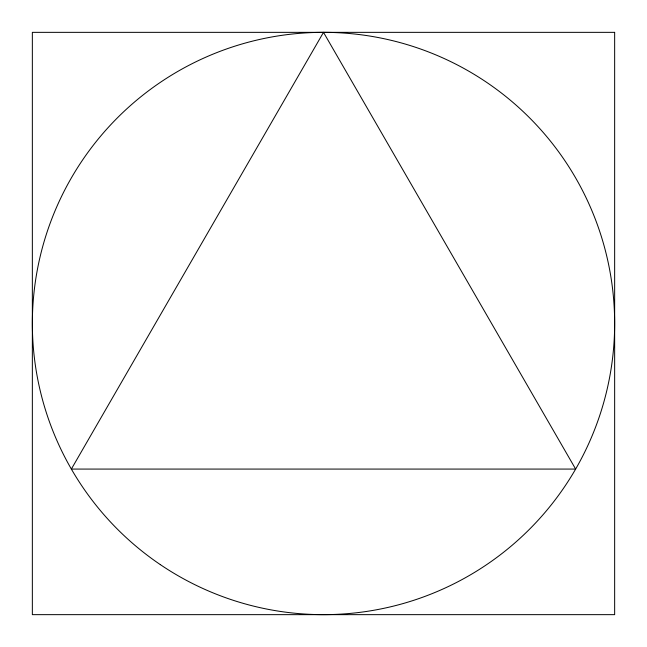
<?xml version="1.0" encoding="UTF-8"?>
<svg xmlns="http://www.w3.org/2000/svg" width="647" height="647" viewBox="0 0 647 647"><rect width="100%" height="100%" fill="white"/><g stroke="black" fill="none" stroke-linecap="round" stroke-linejoin="round"><path stroke-width="0.97" d="M323.5 32.35L71.356 469.075L575.644 469.075L323.5 32.35M614.65 32.35L32.35 32.35L32.35 614.65L614.65 614.65L614.65 32.35M160.31 564.613A291.15 291.15 0 0 0 613.906 344.269A291.15 291.15 0 0 0 196.284 61.611A291.15 291.15 0 0 0 160.31 564.613"/></g></svg>
